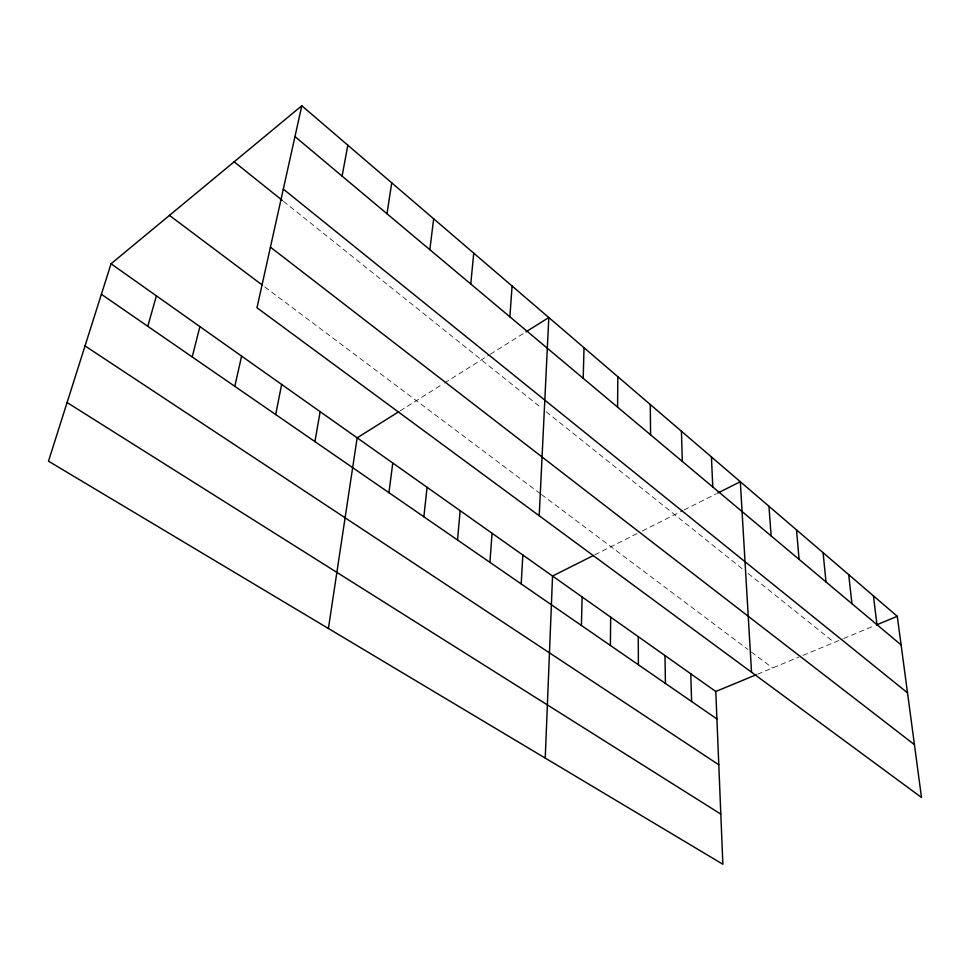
<?xml version="1.0" encoding="UTF-8"?>
<svg xmlns="http://www.w3.org/2000/svg" width="970" height="970" viewBox="0 0 970 970"><rect width="100%" height="100%" fill="white"/><g stroke="black" fill="none" stroke-linecap="round" stroke-linejoin="round"><path stroke-width="0.73" stroke-dasharray="4.85 3.64" d="M400.089 410.892L443.229 383.805M444.515 383.004L489.05 355.044M490.323 354.244L524.709 332.661M594.816 554.804L637.144 533.548M642.37 530.917L682.795 510.608M684.141 509.941L716.357 493.754M757.534 674.198L798.856 657.078M803.002 655.356L842.348 639.06M843.694 638.502L875.061 625.504M264.798 286.938L540.278 493.645M541.454 494.518L747.906 649.427M751.435 652.07L772.593 667.954M283.495 201.348L541.502 407.982M546.195 411.741L743.456 569.729M748.149 573.488L834.224 642.419"/><path stroke-width="1.45" d="M617.587 407.157L617.817 376.687M610.385 645.462L610.676 617.15M581.406 625.468L582.121 596.95M583.2 378.312L584.025 347.721M545.237 758.091L552.548 576.034L593.47 555.483M539.211 515.749L548.814 317.529L525.97 331.861M521.205 583.928L522.83 555.022M509.88 316.826L512.087 286.029M489.935 562.357L492.045 533.245M457.513 539.987L460.156 510.693M470.765 284.016L473.736 253.146M423.866 516.767L427.091 487.304M429.843 249.702L433.663 218.783M388.946 492.675L392.777 463.042M328.406 628.487L357.154 437.846L398.828 411.68M386.994 213.764L391.734 182.845M314.935 441.617L320.136 411.668M342.095 176.103L347.842 145.209M275.686 414.542L281.652 384.435M301.815 105.742L256.977 307.757L921.5 797.473L897.286 616.302L301.815 105.742L111.053 263.779L48.5 461.186L722.868 864.258L715.787 691.489L111.053 263.779M234.813 386.339L241.603 356.111M192.218 356.948L199.893 326.611M147.779 326.284L156.412 295.862M717.679 493.087L740.316 481.714L751.532 672.222M715.787 691.489L756.163 674.768M876.456 624.935L897.286 616.302M67.088 402.538L720.819 814.121M85.033 345.902L718.794 764.772M101.389 294.286L716.903 718.952M169.447 215.401L262.397 285.144M270.436 247.144L914.443 744.657M234.134 161.82L282.331 200.414M283.325 189.101L907.52 692.847M294.977 136.588L901.106 644.929M873.424 595.847L876.977 624.68M848.714 574.652L851.951 603.704M823.093 552.694L826.003 581.951M796.528 529.911L799.086 559.363M768.955 506.267L771.126 535.925M711.446 456.967L712.768 486.976M690.785 673.81L691.598 701.48M681.449 431.238L682.298 461.417M664.971 655.55L665.432 683.438M650.264 404.502L650.591 434.839M638.272 636.672L638.381 664.765"/></g></svg>
